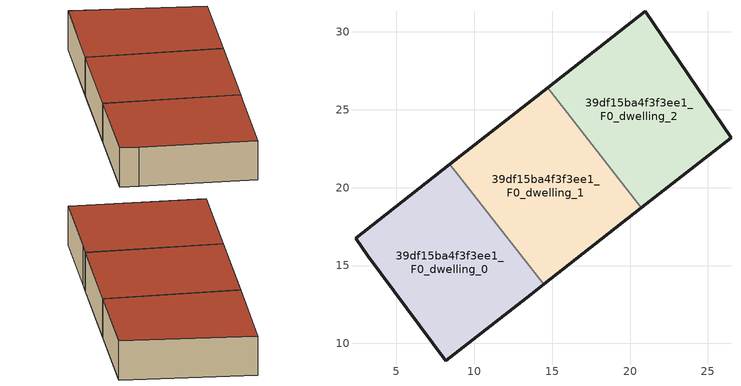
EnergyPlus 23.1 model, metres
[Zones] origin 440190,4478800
39df15ba4f3f3ee1_F0_dwelling_0
 floor ground (EU_floor_Construction): 8.44,21.49 14.46,13.8 13.65,13.16 8.19,8.9 3.18,15.64 2.38,16.75 z0
 wall outside (EU_wall_Construction): 8.44,21.49 2.38,16.75 3.18,15.64 8.19,8.9 13.65,13.16 14.46,13.8 z0:3
 wall to 39df15ba4f3f3ee1_F0_dwelling_1 (EU_wall_Construction): 14.46,13.8 8.44,21.49 z0:3
 roof outside (EU_roof_Construction): 13.65,13.16 14.46,13.8 8.44,21.49 2.38,16.75 3.18,15.64 8.19,8.9 z3
39df15ba4f3f3ee1_F0_dwelling_1
 floor ground (EU_floor_Construction): 14.71,26.4 20.73,18.71 14.46,13.8 8.44,21.49 z0
 wall outside (EU_wall_Construction): 14.71,26.4 8.44,21.49 / 14.46,13.8 20.73,18.71 z0:3
 wall to 39df15ba4f3f3ee1_F0_dwelling_2 (EU_wall_Construction): 20.73,18.71 14.71,26.4 z0:3
 roof outside (EU_roof_Construction): 20.73,18.71 14.71,26.4 8.44,21.49 14.46,13.8 z3
39df15ba4f3f3ee1_F0_dwelling_2
 floor ground (EU_floor_Construction): 20.98,31.32 26.48,23.21 20.73,18.71 14.71,26.4 z0
 wall outside (EU_wall_Construction): 20.73,18.71 26.48,23.21 20.98,31.32 14.71,26.4 z0:3
 roof outside (EU_roof_Construction): 26.48,23.21 20.98,31.32 14.71,26.4 20.73,18.71 z3
[Building]
EU S2 Campaign: North Axis=0; Terrain=City; Solar Distribution=FullExterior
[Site:Location]
Madrid: Latitude=40.5; Longitude=-3.5; Time Zone=1; Elevation=609
[SizingPeriod:WeatherFileDays]
AnnualSizingPeriod: Begin Month=1; Begin Day of Month=1; End Month=12; End Day of Month=31; Day of Week for Start Day=Monday; Use Weather File Daylight Saving Period=No; Use Weather File Rain and Snow Indicators=No
[MATERIAL]
EU_InternalMass_Material: Roughness=MediumRough; Thickness=0.1; Conductivity=1; Density=1800; Specific Heat=900; Thermal Absorptance=0.9; Solar Absorptance=0.7; Visible Absorptance=0.7
[MATERIAL:NOMASS] Roughness=MediumRough; Thermal Absorptance=0.9; Solar Absorptance=0.7; Visible Absorptance=0.7
Name | Thermal Resistance
EU_wall_NoMass | 1.60022
EU_roof_NoMass | 1.57597
EU_floor_NoMass | 0.470652
[CONSTRUCTION]
EU_wall_Construction: EU_wall_NoMass
EU_roof_Construction: EU_roof_NoMass
EU_floor_Construction: EU_floor_NoMass
EU_InternalMass_Construction: EU_InternalMass_Material
[ZONE] Type=1; Multiplier=1; Ceiling Height=autocalculate; Floor Area=autocalculate; Part of Total Floor Area=Yes
Name | Volume
39df15ba4f3f3ee1_F0_dwelling_0 | 229.68
39df15ba4f3f3ee1_F0_dwelling_1 | 233.509
39df15ba4f3f3ee1_F0_dwelling_2 | 223.689
[INTERNALMASS] Construction=EU_InternalMass_Construction
Name | Zone or ZoneList | Surface Area
39df15ba4f3f3ee1_F0_dwelling_0_EU_InternalMass | 39df15ba4f3f3ee1_F0_dwelling_0 | 76.5599
39df15ba4f3f3ee1_F0_dwelling_1_EU_InternalMass | 39df15ba4f3f3ee1_F0_dwelling_1 | 77.8362
39df15ba4f3f3ee1_F0_dwelling_2_EU_InternalMass | 39df15ba4f3f3ee1_F0_dwelling_2 | 74.563
[OTHEREQUIPMENT] Fuel Type=Electricity; Design Level Calculation Method=Watts/Area; Power per Zone Floor Area=1; Fraction Latent=0; Fraction Radiant=0; Fraction Lost=0; Carbon Dioxide Generation Rate=0; EndUse Subcategory=EU_Step8_InternalGains
Name | Zone or ZoneList or Space or SpaceList | Schedule
EU_Step8_InternalGain_39df15ba4f3f3ee1_F0_dwelling_0_f000 | 39df15ba4f3f3ee1_F0_dwelling_0 | EU_Step8_GainSchedule_39df15ba4f3f3ee1_F0_dwelling_0_f000
EU_Step8_InternalGain_39df15ba4f3f3ee1_F0_dwelling_1_f000 | 39df15ba4f3f3ee1_F0_dwelling_1 | EU_Step8_GainSchedule_39df15ba4f3f3ee1_F0_dwelling_1_f000
EU_Step8_InternalGain_39df15ba4f3f3ee1_F0_dwelling_2_f000 | 39df15ba4f3f3ee1_F0_dwelling_2 | EU_Step8_GainSchedule_39df15ba4f3f3ee1_F0_dwelling_2_f000
[ZONEVENTILATION:DESIGNFLOWRATE] Schedule=EU_AlwaysOn; Design Flow Rate Calculation Method=AirChanges/Hour; Air Changes per Hour=0.480704; Ventilation Type=Natural; Fan Pressure Rise=0; Fan Total Efficiency=1; Constant Term Coefficient=1; Temperature Term Coefficient=0; Velocity Term Coefficient=0; Velocity Squared Term Coefficient=0; Minimum Indoor Temperature=-100; Maximum Indoor Temperature=100; Delta Temperature=-100; Minimum Outdoor Temperature=-100; Maximum Outdoor Temperature=100; Maximum Wind Speed=40
Name | Zone or ZoneList or Space or SpaceList
EU_ConstantAir_39df15ba4f3f3ee1_F0_dwelling_0 | 39df15ba4f3f3ee1_F0_dwelling_0
EU_ConstantAir_39df15ba4f3f3ee1_F0_dwelling_1 | 39df15ba4f3f3ee1_F0_dwelling_1
EU_ConstantAir_39df15ba4f3f3ee1_F0_dwelling_2 | 39df15ba4f3f3ee1_F0_dwelling_2
[HVACTEMPLATE:THERMOSTAT] Constant Heating Setpoint=20; Constant Cooling Setpoint=50
EU_HeatOnly_39df15ba4f3f3ee1_F0_dwelling_0; EU_HeatOnly_39df15ba4f3f3ee1_F0_dwelling_1; EU_HeatOnly_39df15ba4f3f3ee1_F0_dwelling_2
[HVACTEMPLATE:ZONE:IDEALLOADSAIRSYSTEM] System Availability Schedule=EU_AlwaysOn; Maximum Heating Supply Air Temperature=50; Minimum Cooling Supply Air Temperature=13; Maximum Heating Supply Air Humidity Ratio=0.0156; Minimum Cooling Supply Air Humidity Ratio=0.0077; Heating Limit=NoLimit; Cooling Limit=NoLimit; Heating Availability Schedule=EU_AlwaysOn; Cooling Availability Schedule=EU_CoolingOff; Dehumidification Control Type=ConstantSensibleHeatRatio; Cooling Sensible Heat Ratio=0.7; Dehumidification Setpoint=60; Humidification Control Type=None; Humidification Setpoint=30; Outdoor Air Method=None; Outdoor Air Flow Rate per Person=0.00944; Outdoor Air Flow Rate per Zone Floor Area=0; Outdoor Air Flow Rate per Zone=0; Demand Controlled Ventilation Type=None; Outdoor Air Economizer Type=NoEconomizer; Heat Recovery Type=None; Sensible Heat Recovery Effectiveness=0.7; Latent Heat Recovery Effectiveness=0.65
Name | Template Thermostat
39df15ba4f3f3ee1_F0_dwelling_0 | EU_HeatOnly_39df15ba4f3f3ee1_F0_dwelling_0
39df15ba4f3f3ee1_F0_dwelling_1 | EU_HeatOnly_39df15ba4f3f3ee1_F0_dwelling_1
39df15ba4f3f3ee1_F0_dwelling_2 | EU_HeatOnly_39df15ba4f3f3ee1_F0_dwelling_2
[SIZING:ZONE] Zone Cooling Design Supply Air Temperature Input Method=SupplyAirTemperature; Zone Cooling Design Supply Air Temperature=13; Zone Heating Design Supply Air Temperature Input Method=SupplyAirTemperature; Zone Heating Design Supply Air Temperature=50; Zone Cooling Design Supply Air Humidity Ratio=0.008; Zone Heating Design Supply Air Humidity Ratio=0.008; Cooling Design Air Flow Method=DesignDay; Cooling Design Air Flow Rate=0; Cooling Minimum Air Flow per Zone Floor Area=0.000762; Cooling Minimum Air Flow=0; Cooling Minimum Air Flow Fraction=0.2; Heating Design Air Flow Method=DesignDay; Heating Design Air Flow Rate=0; Heating Maximum Air Flow per Zone Floor Area=0.002032; Heating Maximum Air Flow=0.141576; Heating Maximum Air Flow Fraction=0.3; Account for Dedicated Outdoor Air System=No; Dedicated Outdoor Air System Control Strategy=NeutralSupplyAir; Dedicated Outdoor Air Low Setpoint Temperature for Design=autosize; Dedicated Outdoor Air High Setpoint Temperature for Design=autosize; Zone Load Sizing Method=Sensible Load Only No Latent Load; Zone Latent Cooling Design Supply Air Humidity Ratio Input Method=HumidityRatioDifference; Zone Cooling Design Supply Air Humidity Ratio Difference=0.005; Zone Latent Heating Design Supply Air Humidity Ratio Input Method=HumidityRatioDifference; Zone Humidification Design Supply Air Humidity Ratio Difference=0.005
39df15ba4f3f3ee1_F0_dwelling_0; 39df15ba4f3f3ee1_F0_dwelling_1; 39df15ba4f3f3ee1_F0_dwelling_2
[SCHEDULE:CONSTANT]
Name | Hourly Value
EU_AlwaysOn | 1
EU_CoolingOff | 0
[SCHEDULE:FILE] Column Number=1; Rows to Skip at Top=0; Number of Hours of Data=8760; Column Separator=Comma; Interpolate to Timestep=No; Minutes per Item=60; Adjust Schedule for Daylight Savings=Yes
Name | File
EU_Step8_GainSchedule_39df15ba4f3f3ee1_F0_dwelling_0_f000 | C:\Users\o_iseri\Desktop\OpenUBEM\openubem\outputs\eu_evidence\EU-11\ES-MAD-BERRUGUETE\idfs\39df15ba4f3f3ee1\39df15ba4f3f3ee1_F0_dwelling_0_f000_gain.csv
EU_Step8_GainSchedule_39df15ba4f3f3ee1_F0_dwelling_1_f000 | C:\Users\o_iseri\Desktop\OpenUBEM\openubem\outputs\eu_evidence\EU-11\ES-MAD-BERRUGUETE\idfs\39df15ba4f3f3ee1\39df15ba4f3f3ee1_F0_dwelling_1_f000_gain.csv
EU_Step8_GainSchedule_39df15ba4f3f3ee1_F0_dwelling_2_f000 | C:\Users\o_iseri\Desktop\OpenUBEM\openubem\outputs\eu_evidence\EU-11\ES-MAD-BERRUGUETE\idfs\39df15ba4f3f3ee1\39df15ba4f3f3ee1_F0_dwelling_2_f000_gain.csv
